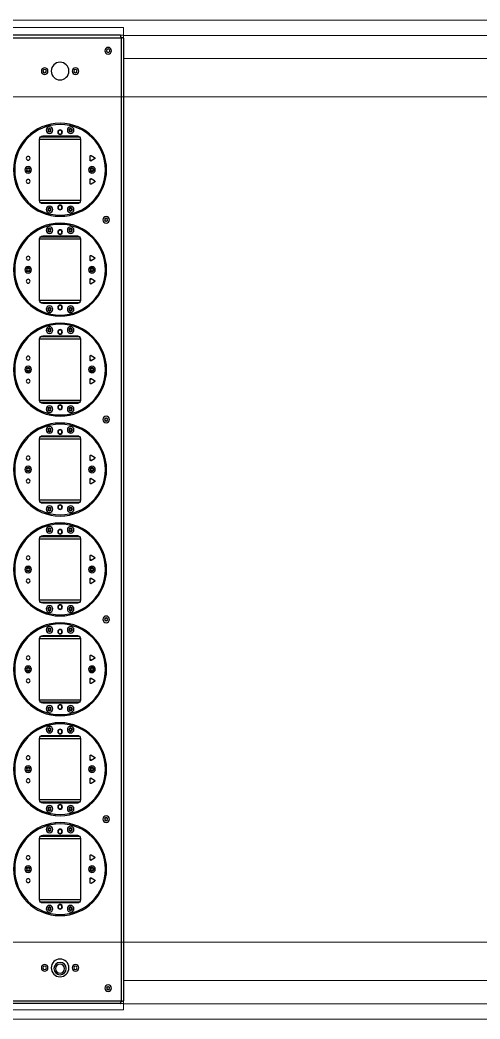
# Model space of a CAD drawing. Header units: millimetres. Extents: x 845401 to 948039, y 511594 to 550263.
# Drawn here: x 909371 to 909969, y 531292 to 532592 of the extents above; entities that cross this region are included whole.
import ezdxf

# ---------------------------------------------------------------- set-up
doc = ezdxf.new("R2010")
doc.units = ezdxf.units.MM
doc.layers.add('00', color=7, linetype='Continuous')
doc.layers.add('A-剖-0.10mm.......SECT-L01', color=255, linetype='Continuous', lineweight=18)
doc.layers.add('物流设备', color=7, linetype='Continuous', lineweight=5)

# ---------------------------------------------------------------- blocks, each defined once
blk = doc.blocks.new('1260包胶摆轮')
at = {"color": 7, "linetype": 'Continuous', "lineweight": 25}
for p, q in [((4843148.8, 879143.7), (4841955, 879143.7)), ((4843148.2, 879146.8), (4841955.6, 879146.8)), ((4843148.8, 877889.9), (4843148.8, 879143.7)), ((4843151.9, 877890.5), (4843151.9, 879143.1)), ((4843051.3, 879027.9), (4843049.7, 879029)), ((4843042.9, 879011.8), (4843042.9, 878931.8)), ((4843043.8, 879014.3), (4843095, 879014.3)), ((4843091.9, 879015.8), (4843046.9, 879015.8)), ((4843046.9, 879015.3), (4843046.9, 879015.8)), ((4843061.6, 879015.3), (4843046.9, 879015.3)), ((4843046.9, 879015.3), (4843046.9, 879014.3)), ((4843061.6, 879015.8), (4843061.6, 879015.3)), ((4843062.2, 879015.3), (4843061.6, 879015.3)), ((4843061.9, 879015.3), (4843061.9, 879014.3)), ((4843062.8, 879015.3), (4843062.2, 879015.3)), ((4843063.4, 879015.3), (4843062.8, 879015.3)), ((4843063.4, 879015.8), (4843063.4, 879015.3)), ((4843063.4, 879015.3), (4843075.4, 879015.3)), ((4843075.4, 879015.3), (4843075.4, 879015.8)), ((4843076, 879015.3), (4843075.4, 879015.3)), ((4843076.5, 879015.3), (4843076, 879015.3)), ((4843077.1, 879015.3), (4843076.5, 879015.3)), ((4843076.9, 879014.3), (4843076.9, 879015.3)), ((4843077.1, 879015.3), (4843077.1, 879015.8)), ((4843091.9, 879015.3), (4843077.1, 879015.3)), ((4843080.9, 879014.3), (4843080.9, 879015.3)), ((4843088.9, 879015.3), (4843088.9, 879014.3)), ((4843091.9, 879015.8), (4843091.9, 879015.3)), ((4843091.9, 879014.3), (4843091.9, 879015.3)), ((4843095.9, 878931.8), (4843095.9, 879011.8)), ((4843019.9, 879006.6), (4843019.9, 879003.9)), ((4843108.4, 878989.4), (4843108.4, 878984.2)), ((4843109.6, 878983.2), (4843108.4, 878984.5)), ((4843114.4, 878987.7), (4843109.9, 878990.3)), ((4843109.9, 878983.3), (4843114.4, 878985.9)), ((4843108.4, 878959.1), (4843109.6, 878960.4)), ((4843108.4, 878959.4), (4843108.4, 878954.2)), ((4843114.4, 878957.7), (4843109.9, 878960.3)), ((4843109.9, 878953.3), (4843114.4, 878955.9)), ((4843019.9, 878937), (4843019.9, 878939.7)), ((4843095, 878929.3), (4843043.8, 878929.3)), ((4843046.9, 878929.3), (4843046.9, 878928.3)), ((4843046.9, 878928.3), (4843061.6, 878928.3)), ((4843046.9, 878927.8), (4843046.9, 878928.3)), ((4843046.9, 878927.8), (4843091.9, 878927.8)), ((4843061.6, 878928.3), (4843061.6, 878927.8)), ((4843061.6, 878928.3), (4843062.2, 878928.3)), ((4843061.9, 878929.3), (4843061.9, 878928.3)), ((4843062.2, 878928.3), (4843062.8, 878928.3)), ((4843062.8, 878928.3), (4843063.4, 878928.3)), ((4843075.4, 878928.3), (4843063.4, 878928.3)), ((4843063.4, 878928.3), (4843063.4, 878927.8)), ((4843075.4, 878927.8), (4843075.4, 878928.3)), ((4843075.4, 878928.3), (4843076, 878928.3)), ((4843076, 878928.3), (4843076.5, 878928.3)), ((4843076.5, 878928.3), (4843077.1, 878928.3)), ((4843076.9, 878928.3), (4843076.9, 878929.3)), ((4843077.1, 878928.3), (4843091.9, 878928.3)), ((4843077.1, 878927.8), (4843077.1, 878928.3)), ((4843080.9, 878929.3), (4843080.9, 878928.3)), ((4843088.9, 878928.3), (4843088.9, 878929.3)), ((4843091.9, 878928.3), (4843091.9, 878929.3)), ((4843091.9, 878928.3), (4843091.9, 878927.8)), ((4843062.9, 878913.2), (4843062.9, 878911.6)), ((4843062.9, 878901.9), (4843062.9, 878900.4)), ((4843042.9, 878881.8), (4843042.9, 878801.8)), ((4843043.8, 878884.3), (4843095, 878884.3)), ((4843091.9, 878885.8), (4843046.9, 878885.8)), ((4843046.9, 878885.3), (4843046.9, 878885.8)), ((4843061.6, 878885.3), (4843046.9, 878885.3)), ((4843046.9, 878885.3), (4843046.9, 878884.3)), ((4843061.6, 878885.8), (4843061.6, 878885.3)), ((4843062.2, 878885.3), (4843061.6, 878885.3)), ((4843061.9, 878885.3), (4843061.9, 878884.3)), ((4843062.8, 878885.3), (4843062.2, 878885.3)), ((4843063.4, 878885.3), (4843062.8, 878885.3)), ((4843063.4, 878885.8), (4843063.4, 878885.3)), ((4843063.4, 878885.3), (4843075.4, 878885.3)), ((4843075.4, 878885.3), (4843075.4, 878885.8)), ((4843076, 878885.3), (4843075.4, 878885.3)), ((4843076.5, 878885.3), (4843076, 878885.3)), ((4843077.1, 878885.3), (4843076.5, 878885.3)), ((4843076.9, 878884.3), (4843076.9, 878885.3)), ((4843077.1, 878885.3), (4843077.1, 878885.8)), ((4843091.9, 878885.3), (4843077.1, 878885.3)), ((4843080.9, 878884.3), (4843080.9, 878885.3)), ((4843088.9, 878885.3), (4843088.9, 878884.3)), ((4843091.9, 878885.8), (4843091.9, 878885.3)), ((4843091.9, 878884.3), (4843091.9, 878885.3)), ((4843095.9, 878801.8), (4843095.9, 878881.8)), ((4843019.9, 878873.9), (4843019.9, 878876.6)), ((4843108.4, 878859.4), (4843108.4, 878854.2)), ((4843109.6, 878853.2), (4843108.4, 878854.5)), ((4843114.4, 878857.7), (4843109.9, 878860.3)), ((4843109.9, 878853.3), (4843114.4, 878855.9)), ((4843108.4, 878829.1), (4843109.6, 878830.4)), ((4843108.4, 878829.4), (4843108.4, 878824.2)), ((4843114.4, 878827.7), (4843109.9, 878830.3)), ((4843109.9, 878823.3), (4843114.4, 878825.9)), ((4843019.9, 878807), (4843019.9, 878809.7)), ((4843095, 878799.3), (4843043.8, 878799.3)), ((4843046.9, 878799.3), (4843046.9, 878798.3)), ((4843046.9, 878798.3), (4843061.6, 878798.3)), ((4843046.9, 878797.8), (4843046.9, 878798.3)), ((4843046.9, 878797.8), (4843091.9, 878797.8)), ((4843061.6, 878798.3), (4843061.6, 878797.8)), ((4843061.6, 878798.3), (4843062.2, 878798.3)), ((4843061.9, 878799.3), (4843061.9, 878798.3)), ((4843062.2, 878798.3), (4843062.8, 878798.3)), ((4843062.8, 878798.3), (4843063.4, 878798.3)), ((4843075.4, 878798.3), (4843063.4, 878798.3)), ((4843063.4, 878798.3), (4843063.4, 878797.8)), ((4843075.4, 878797.8), (4843075.4, 878798.3)), ((4843075.4, 878798.3), (4843076, 878798.3)), ((4843076, 878798.3), (4843076.5, 878798.3)), ((4843076.5, 878798.3), (4843077.1, 878798.3)), ((4843076.9, 878798.3), (4843076.9, 878799.3)), ((4843077.1, 878797.8), (4843077.1, 878798.3)), ((4843077.1, 878798.3), (4843091.9, 878798.3)), ((4843080.9, 878799.3), (4843080.9, 878798.3)), ((4843088.9, 878798.3), (4843088.9, 878799.3)), ((4843091.9, 878798.3), (4843091.9, 878799.3)), ((4843091.9, 878798.3), (4843091.9, 878797.8)), ((4843062.9, 878783.2), (4843062.9, 878781.6)), ((4843062.9, 878771.9), (4843062.9, 878770.4)), ((4843042.9, 878751.8), (4843042.9, 878671.8)), ((4843043.8, 878754.3), (4843095, 878754.3)), ((4843091.9, 878755.8), (4843046.9, 878755.8)), ((4843046.9, 878755.3), (4843046.9, 878755.8)), ((4843061.6, 878755.3), (4843046.9, 878755.3)), ((4843046.9, 878755.3), (4843046.9, 878754.3)), ((4843061.6, 878755.8), (4843061.6, 878755.3)), ((4843062.2, 878755.3), (4843061.6, 878755.3)), ((4843061.9, 878755.3), (4843061.9, 878754.3)), ((4843062.8, 878755.3), (4843062.2, 878755.3)), ((4843063.4, 878755.3), (4843062.8, 878755.3)), ((4843063.4, 878755.8), (4843063.4, 878755.3)), ((4843063.4, 878755.3), (4843075.4, 878755.3)), ((4843075.4, 878755.3), (4843075.4, 878755.8)), ((4843076, 878755.3), (4843075.4, 878755.3)), ((4843076.5, 878755.3), (4843076, 878755.3)), ((4843077.1, 878755.3), (4843076.5, 878755.3)), ((4843076.9, 878754.3), (4843076.9, 878755.3)), ((4843077.1, 878755.3), (4843077.1, 878755.8)), ((4843091.9, 878755.3), (4843077.1, 878755.3)), ((4843080.9, 878754.3), (4843080.9, 878755.3)), ((4843088.9, 878755.3), (4843088.9, 878754.3)), ((4843091.9, 878755.8), (4843091.9, 878755.3)), ((4843091.9, 878754.3), (4843091.9, 878755.3)), ((4843095.9, 878671.8), (4843095.9, 878751.8)), ((4843019.9, 878743.9), (4843019.9, 878746.6)), ((4843108.4, 878729.4), (4843108.4, 878724.2)), ((4843109.6, 878723.2), (4843108.4, 878724.5)), ((4843114.4, 878727.7), (4843109.9, 878730.3)), ((4843109.9, 878723.3), (4843114.4, 878725.9)), ((4843108.4, 878699.1), (4843109.6, 878700.4)), ((4843108.4, 878699.4), (4843108.4, 878694.2)), ((4843114.4, 878697.7), (4843109.9, 878700.3)), ((4843109.9, 878693.3), (4843114.4, 878695.9)), ((4843019.9, 878677), (4843019.9, 878679.7)), ((4843095, 878669.3), (4843043.8, 878669.3)), ((4843046.9, 878669.3), (4843046.9, 878668.3)), ((4843046.9, 878667.8), (4843046.9, 878668.3)), ((4843046.9, 878668.3), (4843061.6, 878668.3)), ((4843046.9, 878667.8), (4843091.9, 878667.8)), ((4843061.6, 878668.3), (4843061.6, 878667.8)), ((4843061.6, 878668.3), (4843062.2, 878668.3)), ((4843061.9, 878669.3), (4843061.9, 878668.3)), ((4843062.2, 878668.3), (4843062.8, 878668.3)), ((4843062.8, 878668.3), (4843063.4, 878668.3)), ((4843075.4, 878668.3), (4843063.4, 878668.3)), ((4843063.4, 878668.3), (4843063.4, 878667.8)), ((4843075.4, 878667.8), (4843075.4, 878668.3)), ((4843075.4, 878668.3), (4843076, 878668.3)), ((4843076, 878668.3), (4843076.5, 878668.3)), ((4843076.5, 878668.3), (4843077.1, 878668.3)), ((4843076.9, 878668.3), (4843076.9, 878669.3)), ((4843077.1, 878668.3), (4843091.9, 878668.3)), ((4843077.1, 878667.8), (4843077.1, 878668.3)), ((4843080.9, 878669.3), (4843080.9, 878668.3)), ((4843088.9, 878668.3), (4843088.9, 878669.3)), ((4843091.9, 878668.3), (4843091.9, 878669.3)), ((4843091.9, 878668.3), (4843091.9, 878667.8)), ((4843042.9, 878621.8), (4843042.9, 878541.8)), ((4843043.8, 878624.3), (4843095, 878624.3)), ((4843091.9, 878625.8), (4843046.9, 878625.8)), ((4843046.9, 878625.3), (4843046.9, 878625.8)), ((4843061.6, 878625.3), (4843046.9, 878625.3)), ((4843046.9, 878625.3), (4843046.9, 878624.3)), ((4843061.6, 878625.8), (4843061.6, 878625.3)), ((4843062.2, 878625.3), (4843061.6, 878625.3)), ((4843061.9, 878625.3), (4843061.9, 878624.3)), ((4843062.8, 878625.3), (4843062.2, 878625.3)), ((4843063.4, 878625.3), (4843062.8, 878625.3)), ((4843063.4, 878625.8), (4843063.4, 878625.3)), ((4843063.4, 878625.3), (4843075.4, 878625.3)), ((4843075.4, 878625.3), (4843075.4, 878625.8)), ((4843076, 878625.3), (4843075.4, 878625.3)), ((4843076.5, 878625.3), (4843076, 878625.3)), ((4843077.1, 878625.3), (4843076.5, 878625.3)), ((4843076.9, 878624.3), (4843076.9, 878625.3)), ((4843077.1, 878625.3), (4843077.1, 878625.8)), ((4843091.9, 878625.3), (4843077.1, 878625.3)), ((4843080.9, 878624.3), (4843080.9, 878625.3)), ((4843088.9, 878625.3), (4843088.9, 878624.3)), ((4843091.9, 878625.8), (4843091.9, 878625.3)), ((4843091.9, 878624.3), (4843091.9, 878625.3)), ((4843095.9, 878541.8), (4843095.9, 878621.8)), ((4843019.9, 878613.9), (4843019.9, 878616.6)), ((4843108.4, 878599.4), (4843108.4, 878594.2)), ((4843109.6, 878593.2), (4843108.4, 878594.5)), ((4843114.4, 878597.7), (4843109.9, 878600.3)), ((4843109.9, 878593.3), (4843114.4, 878595.9)), ((4843108.4, 878569.1), (4843109.6, 878570.4)), ((4843108.4, 878569.4), (4843108.4, 878564.2)), ((4843114.4, 878567.7), (4843109.9, 878570.3)), ((4843109.9, 878563.3), (4843114.4, 878565.9)), ((4843019.9, 878547), (4843019.9, 878549.7)), ((4843095, 878539.3), (4843043.8, 878539.3)), ((4843046.9, 878539.3), (4843046.9, 878538.3)), ((4843046.9, 878537.8), (4843046.9, 878538.3)), ((4843046.9, 878538.3), (4843061.6, 878538.3)), ((4843046.9, 878537.8), (4843091.9, 878537.8)), ((4843061.6, 878538.3), (4843061.6, 878537.8)), ((4843061.6, 878538.3), (4843062.2, 878538.3)), ((4843061.9, 878539.3), (4843061.9, 878538.3)), ((4843062.2, 878538.3), (4843062.8, 878538.3)), ((4843062.8, 878538.3), (4843063.4, 878538.3)), ((4843075.4, 878538.3), (4843063.4, 878538.3)), ((4843063.4, 878538.3), (4843063.4, 878537.8)), ((4843075.4, 878537.8), (4843075.4, 878538.3)), ((4843075.4, 878538.3), (4843076, 878538.3)), ((4843076, 878538.3), (4843076.5, 878538.3)), ((4843076.5, 878538.3), (4843077.1, 878538.3)), ((4843076.9, 878538.3), (4843076.9, 878539.3)), ((4843077.1, 878538.3), (4843091.9, 878538.3)), ((4843077.1, 878537.8), (4843077.1, 878538.3)), ((4843080.9, 878539.3), (4843080.9, 878538.3)), ((4843088.9, 878538.3), (4843088.9, 878539.3)), ((4843091.9, 878538.3), (4843091.9, 878539.3)), ((4843091.9, 878538.3), (4843091.9, 878537.8)), ((4843042.9, 878491.8), (4843042.9, 878411.8)), ((4843043.8, 878494.3), (4843095, 878494.3)), ((4843091.9, 878495.8), (4843046.9, 878495.8)), ((4843046.9, 878495.3), (4843046.9, 878495.8)), ((4843061.6, 878495.3), (4843046.9, 878495.3)), ((4843046.9, 878495.3), (4843046.9, 878494.3)), ((4843061.6, 878495.8), (4843061.6, 878495.3)), ((4843062.2, 878495.3), (4843061.6, 878495.3)), ((4843061.9, 878495.3), (4843061.9, 878494.3)), ((4843062.8, 878495.3), (4843062.2, 878495.3)), ((4843063.4, 878495.3), (4843062.8, 878495.3)), ((4843063.4, 878495.8), (4843063.4, 878495.3)), ((4843063.4, 878495.3), (4843075.4, 878495.3)), ((4843075.4, 878495.3), (4843075.4, 878495.8)), ((4843076, 878495.3), (4843075.4, 878495.3)), ((4843076.5, 878495.3), (4843076, 878495.3)), ((4843077.1, 878495.3), (4843076.5, 878495.3)), ((4843076.9, 878494.3), (4843076.9, 878495.3)), ((4843077.1, 878495.3), (4843077.1, 878495.8)), ((4843091.9, 878495.3), (4843077.1, 878495.3)), ((4843080.9, 878494.3), (4843080.9, 878495.3)), ((4843088.9, 878495.3), (4843088.9, 878494.3)), ((4843091.9, 878495.8), (4843091.9, 878495.3)), ((4843091.9, 878494.3), (4843091.9, 878495.3)), ((4843095.9, 878411.8), (4843095.9, 878491.8)), ((4843019.9, 878483.9), (4843019.9, 878486.6)), ((4843108.4, 878469.4), (4843108.4, 878464.2)), ((4843109.6, 878463.2), (4843108.4, 878464.5)), ((4843114.4, 878467.7), (4843109.9, 878470.3)), ((4843109.9, 878463.3), (4843114.4, 878465.9)), ((4843108.4, 878439.1), (4843109.6, 878440.4)), ((4843108.4, 878439.4), (4843108.4, 878434.2)), ((4843114.4, 878437.7), (4843109.9, 878440.3)), ((4843109.9, 878433.3), (4843114.4, 878435.9)), ((4843019.9, 878417), (4843019.9, 878419.7)), ((4843095, 878409.3), (4843043.8, 878409.3)), ((4843046.9, 878409.3), (4843046.9, 878408.3)), ((4843046.9, 878407.8), (4843046.9, 878408.3)), ((4843046.9, 878408.3), (4843061.6, 878408.3)), ((4843046.9, 878407.8), (4843091.9, 878407.8)), ((4843061.6, 878408.3), (4843061.6, 878407.8)), ((4843061.6, 878408.3), (4843062.2, 878408.3)), ((4843061.9, 878409.3), (4843061.9, 878408.3)), ((4843062.2, 878408.3), (4843062.8, 878408.3)), ((4843062.8, 878408.3), (4843063.4, 878408.3)), ((4843075.4, 878408.3), (4843063.4, 878408.3)), ((4843063.4, 878408.3), (4843063.4, 878407.8)), ((4843075.4, 878407.8), (4843075.4, 878408.3)), ((4843075.4, 878408.3), (4843076, 878408.3)), ((4843076, 878408.3), (4843076.5, 878408.3)), ((4843076.5, 878408.3), (4843077.1, 878408.3)), ((4843076.9, 878408.3), (4843076.9, 878409.3)), ((4843077.1, 878407.8), (4843077.1, 878408.3)), ((4843077.1, 878408.3), (4843091.9, 878408.3)), ((4843080.9, 878409.3), (4843080.9, 878408.3)), ((4843088.9, 878408.3), (4843088.9, 878409.3)), ((4843091.9, 878408.3), (4843091.9, 878409.3)), ((4843091.9, 878408.3), (4843091.9, 878407.8)), ((4843042.9, 878361.8), (4843042.9, 878281.8)), ((4843043.8, 878364.3), (4843095, 878364.3)), ((4843091.9, 878365.8), (4843046.9, 878365.8)), ((4843046.9, 878365.3), (4843046.9, 878365.8)), ((4843061.6, 878365.3), (4843046.9, 878365.3)), ((4843046.9, 878365.3), (4843046.9, 878364.3)), ((4843061.6, 878365.8), (4843061.6, 878365.3)), ((4843062.2, 878365.3), (4843061.6, 878365.3)), ((4843061.9, 878365.3), (4843061.9, 878364.3)), ((4843062.8, 878365.3), (4843062.2, 878365.3)), ((4843063.4, 878365.3), (4843062.8, 878365.3)), ((4843063.4, 878365.8), (4843063.4, 878365.3)), ((4843063.4, 878365.3), (4843075.4, 878365.3)), ((4843075.4, 878365.3), (4843075.4, 878365.8)), ((4843076, 878365.3), (4843075.4, 878365.3)), ((4843076.5, 878365.3), (4843076, 878365.3)), ((4843077.1, 878365.3), (4843076.5, 878365.3)), ((4843076.9, 878364.3), (4843076.9, 878365.3)), ((4843077.1, 878365.3), (4843077.1, 878365.8)), ((4843091.9, 878365.3), (4843077.1, 878365.3)), ((4843080.9, 878364.3), (4843080.9, 878365.3)), ((4843088.9, 878365.3), (4843088.9, 878364.3)), ((4843091.9, 878365.8), (4843091.9, 878365.3)), ((4843091.9, 878364.3), (4843091.9, 878365.3)), ((4843095.9, 878281.8), (4843095.9, 878361.8)), ((4843019.9, 878353.9), (4843019.9, 878356.6)), ((4843108.4, 878339.4), (4843108.4, 878334.2)), ((4843109.6, 878333.2), (4843108.4, 878334.5)), ((4843114.4, 878337.7), (4843109.9, 878340.3)), ((4843109.9, 878333.3), (4843114.4, 878335.9)), ((4843108.4, 878309.1), (4843109.6, 878310.4)), ((4843108.4, 878309.4), (4843108.4, 878304.2)), ((4843114.4, 878307.7), (4843109.9, 878310.3)), ((4843109.9, 878303.3), (4843114.4, 878305.9)), ((4843019.9, 878287), (4843019.9, 878289.7)), ((4843095, 878279.3), (4843043.8, 878279.3)), ((4843046.9, 878279.3), (4843046.9, 878278.3)), ((4843046.9, 878277.8), (4843046.9, 878278.3)), ((4843046.9, 878278.3), (4843061.6, 878278.3)), ((4843046.9, 878277.8), (4843091.9, 878277.8)), ((4843061.6, 878278.3), (4843061.6, 878277.8)), ((4843061.6, 878278.3), (4843062.2, 878278.3)), ((4843061.9, 878279.3), (4843061.9, 878278.3)), ((4843062.2, 878278.3), (4843062.8, 878278.3)), ((4843062.8, 878278.3), (4843063.4, 878278.3)), ((4843075.4, 878278.3), (4843063.4, 878278.3)), ((4843063.4, 878278.3), (4843063.4, 878277.8)), ((4843075.4, 878277.8), (4843075.4, 878278.3)), ((4843075.4, 878278.3), (4843076, 878278.3)), ((4843076, 878278.3), (4843076.5, 878278.3)), ((4843076.5, 878278.3), (4843077.1, 878278.3)), ((4843076.9, 878278.3), (4843076.9, 878279.3)), ((4843077.1, 878277.8), (4843077.1, 878278.3)), ((4843077.1, 878278.3), (4843091.9, 878278.3)), ((4843080.9, 878279.3), (4843080.9, 878278.3)), ((4843088.9, 878278.3), (4843088.9, 878279.3)), ((4843091.9, 878278.3), (4843091.9, 878279.3)), ((4843091.9, 878278.3), (4843091.9, 878277.8)), ((4843042.9, 878231.8), (4843042.9, 878151.8)), ((4843043.8, 878234.3), (4843095, 878234.3)), ((4843091.9, 878235.8), (4843046.9, 878235.8)), ((4843046.9, 878235.3), (4843046.9, 878235.8)), ((4843061.6, 878235.3), (4843046.9, 878235.3)), ((4843046.9, 878235.3), (4843046.9, 878234.3)), ((4843061.6, 878235.8), (4843061.6, 878235.3)), ((4843062.2, 878235.3), (4843061.6, 878235.3)), ((4843061.9, 878235.3), (4843061.9, 878234.3)), ((4843062.8, 878235.3), (4843062.2, 878235.3)), ((4843063.4, 878235.3), (4843062.8, 878235.3)), ((4843063.4, 878235.8), (4843063.4, 878235.3)), ((4843063.4, 878235.3), (4843075.4, 878235.3)), ((4843075.4, 878235.3), (4843075.4, 878235.8)), ((4843076, 878235.3), (4843075.4, 878235.3)), ((4843076.5, 878235.3), (4843076, 878235.3)), ((4843077.1, 878235.3), (4843076.5, 878235.3)), ((4843076.9, 878234.3), (4843076.9, 878235.3)), ((4843077.1, 878235.3), (4843077.1, 878235.8)), ((4843091.9, 878235.3), (4843077.1, 878235.3)), ((4843080.9, 878234.3), (4843080.9, 878235.3)), ((4843088.9, 878235.3), (4843088.9, 878234.3)), ((4843091.9, 878235.8), (4843091.9, 878235.3)), ((4843091.9, 878234.3), (4843091.9, 878235.3)), ((4843095.9, 878151.8), (4843095.9, 878231.8)), ((4843019.9, 878223.9), (4843019.9, 878226.6)), ((4843108.4, 878209.4), (4843108.4, 878204.2)), ((4843109.6, 878203.2), (4843108.4, 878204.5)), ((4843114.4, 878207.7), (4843109.9, 878210.3)), ((4843109.9, 878203.3), (4843114.4, 878205.9)), ((4843108.4, 878179.1), (4843109.6, 878180.4)), ((4843108.4, 878179.4), (4843108.4, 878174.2)), ((4843114.4, 878177.7), (4843109.9, 878180.3)), ((4843109.9, 878173.3), (4843114.4, 878175.9)), ((4843019.9, 878157), (4843019.9, 878159.7)), ((4843095, 878149.3), (4843043.8, 878149.3)), ((4843046.9, 878149.3), (4843046.9, 878148.3)), ((4843046.9, 878148.3), (4843061.6, 878148.3)), ((4843046.9, 878147.8), (4843046.9, 878148.3)), ((4843046.9, 878147.8), (4843091.9, 878147.8)), ((4843061.6, 878148.3), (4843061.6, 878147.8)), ((4843061.6, 878148.3), (4843062.2, 878148.3)), ((4843061.9, 878149.3), (4843061.9, 878148.3)), ((4843062.2, 878148.3), (4843062.8, 878148.3)), ((4843062.8, 878148.3), (4843063.4, 878148.3)), ((4843075.4, 878148.3), (4843063.4, 878148.3)), ((4843063.4, 878148.3), (4843063.4, 878147.8)), ((4843075.4, 878147.8), (4843075.4, 878148.3)), ((4843075.4, 878148.3), (4843076, 878148.3)), ((4843076, 878148.3), (4843076.5, 878148.3)), ((4843076.5, 878148.3), (4843077.1, 878148.3)), ((4843076.9, 878148.3), (4843076.9, 878149.3)), ((4843077.1, 878147.8), (4843077.1, 878148.3)), ((4843077.1, 878148.3), (4843091.9, 878148.3)), ((4843080.9, 878149.3), (4843080.9, 878148.3)), ((4843088.9, 878148.3), (4843088.9, 878149.3)), ((4843091.9, 878148.3), (4843091.9, 878149.3)), ((4843091.9, 878148.3), (4843091.9, 878147.8)), ((4843042.9, 878101.8), (4843042.9, 878021.8)), ((4843043.8, 878104.3), (4843095, 878104.3)), ((4843091.9, 878105.8), (4843046.9, 878105.8)), ((4843046.9, 878105.3), (4843046.9, 878105.8)), ((4843061.6, 878105.3), (4843046.9, 878105.3)), ((4843046.9, 878105.3), (4843046.9, 878104.3)), ((4843061.6, 878105.8), (4843061.6, 878105.3)), ((4843062.2, 878105.3), (4843061.6, 878105.3)), ((4843061.9, 878105.3), (4843061.9, 878104.3)), ((4843062.8, 878105.3), (4843062.2, 878105.3)), ((4843063.4, 878105.3), (4843062.8, 878105.3)), ((4843063.4, 878105.8), (4843063.4, 878105.3)), ((4843063.4, 878105.3), (4843075.4, 878105.3)), ((4843075.4, 878105.3), (4843075.4, 878105.8)), ((4843076, 878105.3), (4843075.4, 878105.3)), ((4843076.5, 878105.3), (4843076, 878105.3)), ((4843077.1, 878105.3), (4843076.5, 878105.3)), ((4843076.9, 878104.3), (4843076.9, 878105.3)), ((4843077.1, 878105.3), (4843077.1, 878105.8)), ((4843091.9, 878105.3), (4843077.1, 878105.3)), ((4843080.9, 878104.3), (4843080.9, 878105.3)), ((4843088.9, 878105.3), (4843088.9, 878104.3)), ((4843091.9, 878105.8), (4843091.9, 878105.3)), ((4843091.9, 878104.3), (4843091.9, 878105.3)), ((4843095.9, 878021.8), (4843095.9, 878101.8)), ((4843019.9, 878093.9), (4843019.9, 878096.6)), ((4843108.4, 878079.4), (4843108.4, 878074.2)), ((4843109.6, 878073.2), (4843108.4, 878074.5)), ((4843114.4, 878077.7), (4843109.9, 878080.3)), ((4843109.9, 878073.3), (4843114.4, 878075.9)), ((4843108.4, 878049.1), (4843109.6, 878050.4)), ((4843108.4, 878049.4), (4843108.4, 878044.2)), ((4843114.4, 878047.7), (4843109.9, 878050.3)), ((4843109.9, 878043.3), (4843114.4, 878045.9)), ((4843095, 878019.3), (4843043.8, 878019.3)), ((4843046.9, 878019.3), (4843046.9, 878018.3)), ((4843046.9, 878018.3), (4843061.6, 878018.3)), ((4843046.9, 878017.8), (4843046.9, 878018.3)), ((4843046.9, 878017.8), (4843091.9, 878017.8)), ((4843061.6, 878018.3), (4843061.6, 878017.8)), ((4843061.6, 878018.3), (4843062.2, 878018.3)), ((4843061.9, 878019.3), (4843061.9, 878018.3)), ((4843062.2, 878018.3), (4843062.8, 878018.3)), ((4843062.8, 878018.3), (4843063.4, 878018.3)), ((4843075.4, 878018.3), (4843063.4, 878018.3)), ((4843063.4, 878018.3), (4843063.4, 878017.8)), ((4843075.4, 878017.8), (4843075.4, 878018.3)), ((4843075.4, 878018.3), (4843076, 878018.3)), ((4843076, 878018.3), (4843076.5, 878018.3)), ((4843076.5, 878018.3), (4843077.1, 878018.3)), ((4843076.9, 878018.3), (4843076.9, 878019.3)), ((4843077.1, 878018.3), (4843091.9, 878018.3)), ((4843077.1, 878017.8), (4843077.1, 878018.3)), ((4843080.9, 878019.3), (4843080.9, 878018.3)), ((4843088.9, 878018.3), (4843088.9, 878019.3)), ((4843091.9, 878018.3), (4843091.9, 878019.3)), ((4843091.9, 878018.3), (4843091.9, 878017.8)), ((4841955, 877889.9), (4843148.8, 877889.9)), ((4843148.2, 877886.8), (4841955.6, 877886.8))]:
    blk.add_line(p, q, dxfattribs=at)
at = {"color": 8, "linetype": 'Continuous', "lineweight": 25}
for p, q in [((4843095.9, 879011.8), (4843042.9, 879011.8)), ((4843062.2, 879015.8), (4843062.2, 879015.3)), ((4843062.8, 879015.3), (4843062.8, 879015.8)), ((4843076, 879015.8), (4843076, 879015.3)), ((4843076.5, 879015.3), (4843076.5, 879015.8)), ((4843042.9, 878931.8), (4843095.9, 878931.8)), ((4843062.2, 878928.3), (4843062.2, 878927.8)), ((4843062.8, 878927.8), (4843062.8, 878928.3)), ((4843076, 878928.3), (4843076, 878927.8)), ((4843076.5, 878927.8), (4843076.5, 878928.3)), ((4843095.9, 878881.8), (4843042.9, 878881.8)), ((4843062.2, 878885.8), (4843062.2, 878885.3)), ((4843062.8, 878885.3), (4843062.8, 878885.8)), ((4843076, 878885.8), (4843076, 878885.3)), ((4843076.5, 878885.3), (4843076.5, 878885.8)), ((4843042.9, 878801.8), (4843095.9, 878801.8)), ((4843062.2, 878798.3), (4843062.2, 878797.8)), ((4843062.8, 878797.8), (4843062.8, 878798.3)), ((4843076, 878798.3), (4843076, 878797.8)), ((4843076.5, 878797.8), (4843076.5, 878798.3)), ((4843095.9, 878751.8), (4843042.9, 878751.8)), ((4843062.2, 878755.8), (4843062.2, 878755.3)), ((4843062.8, 878755.3), (4843062.8, 878755.8)), ((4843076, 878755.8), (4843076, 878755.3)), ((4843076.5, 878755.3), (4843076.5, 878755.8)), ((4843042.9, 878671.8), (4843095.9, 878671.8)), ((4843062.2, 878668.3), (4843062.2, 878667.8)), ((4843062.8, 878667.8), (4843062.8, 878668.3)), ((4843076, 878668.3), (4843076, 878667.8)), ((4843076.5, 878667.8), (4843076.5, 878668.3)), ((4843095.9, 878621.8), (4843042.9, 878621.8)), ((4843062.2, 878625.8), (4843062.2, 878625.3)), ((4843062.8, 878625.3), (4843062.8, 878625.8)), ((4843076, 878625.8), (4843076, 878625.3)), ((4843076.5, 878625.3), (4843076.5, 878625.8)), ((4843042.9, 878541.8), (4843095.9, 878541.8)), ((4843062.2, 878538.3), (4843062.2, 878537.8)), ((4843062.8, 878537.8), (4843062.8, 878538.3)), ((4843076, 878538.3), (4843076, 878537.8)), ((4843076.5, 878537.8), (4843076.5, 878538.3)), ((4843095.9, 878491.8), (4843042.9, 878491.8)), ((4843062.2, 878495.8), (4843062.2, 878495.3)), ((4843062.8, 878495.3), (4843062.8, 878495.8)), ((4843076, 878495.8), (4843076, 878495.3)), ((4843076.5, 878495.3), (4843076.5, 878495.8)), ((4843042.9, 878411.8), (4843095.9, 878411.8)), ((4843062.2, 878408.3), (4843062.2, 878407.8)), ((4843062.8, 878407.8), (4843062.8, 878408.3)), ((4843076, 878408.3), (4843076, 878407.8)), ((4843076.5, 878407.8), (4843076.5, 878408.3)), ((4843095.9, 878361.8), (4843042.9, 878361.8)), ((4843062.2, 878365.8), (4843062.2, 878365.3)), ((4843062.8, 878365.3), (4843062.8, 878365.8)), ((4843076, 878365.8), (4843076, 878365.3)), ((4843076.5, 878365.3), (4843076.5, 878365.8)), ((4843042.9, 878281.8), (4843095.9, 878281.8)), ((4843062.2, 878278.3), (4843062.2, 878277.8)), ((4843062.8, 878277.8), (4843062.8, 878278.3)), ((4843076, 878278.3), (4843076, 878277.8)), ((4843076.5, 878277.8), (4843076.5, 878278.3)), ((4843095.9, 878231.8), (4843042.9, 878231.8)), ((4843062.2, 878235.8), (4843062.2, 878235.3)), ((4843062.8, 878235.3), (4843062.8, 878235.8)), ((4843076, 878235.8), (4843076, 878235.3)), ((4843076.5, 878235.3), (4843076.5, 878235.8)), ((4843042.9, 878151.8), (4843095.9, 878151.8)), ((4843062.2, 878148.3), (4843062.2, 878147.8)), ((4843062.8, 878147.8), (4843062.8, 878148.3)), ((4843076, 878148.3), (4843076, 878147.8)), ((4843076.5, 878147.8), (4843076.5, 878148.3)), ((4843095.9, 878101.8), (4843042.9, 878101.8)), ((4843062.2, 878105.8), (4843062.2, 878105.3)), ((4843062.8, 878105.3), (4843062.8, 878105.8)), ((4843076, 878105.8), (4843076, 878105.3)), ((4843076.5, 878105.3), (4843076.5, 878105.8)), ((4843042.9, 878021.8), (4843095.9, 878021.8)), ((4843062.2, 878018.3), (4843062.2, 878017.8)), ((4843062.8, 878017.8), (4843062.8, 878018.3)), ((4843076, 878018.3), (4843076, 878017.8)), ((4843076.5, 878017.8), (4843076.5, 878018.3))]:
    blk.add_line(p, q, dxfattribs=at)
at = {"color": 7, "linetype": 'Continuous', "lineweight": 25, "flags": 128}
for points in [[(4843050.2, 879029.2), (4843051.5, 879028.4), (4843051.9, 879028.1)], [(4843086.9, 879028.1), (4843088, 879028.9), (4843088.5, 879029.2)], [(4843089.1, 879029), (4843088.6, 879028.7), (4843087.5, 879027.9)], [(4843056.4, 878914.3), (4843056.2, 878914), (4843055.7, 878912.9)], [(4843083.1, 878912.9), (4843082.6, 878914), (4843082.4, 878914.3)], [(4843055.7, 878900.7), (4843055.7, 878900.7), (4843056.4, 878899.3)], [(4843082.4, 878899.3), (4843083.1, 878900.7), (4843083.1, 878900.7)], [(4843056.4, 878784.3), (4843056.2, 878784), (4843055.7, 878782.9)], [(4843083.1, 878782.9), (4843082.6, 878784), (4843082.4, 878784.3)], [(4843055.7, 878770.7), (4843055.7, 878770.7), (4843056.4, 878769.3)], [(4843082.4, 878769.3), (4843083.1, 878770.7), (4843083.1, 878770.7)], [(4843056.4, 878654.3), (4843056.2, 878654), (4843055.7, 878652.9)], [(4843083.1, 878652.9), (4843082.6, 878654), (4843082.4, 878654.3)], [(4843055.7, 878640.7), (4843055.7, 878640.7), (4843056.4, 878639.3)], [(4843082.4, 878639.3), (4843083.1, 878640.7), (4843083.1, 878640.7)], [(4843056.4, 878524.3), (4843056.2, 878524), (4843055.7, 878522.9)], [(4843083.1, 878522.9), (4843082.6, 878524), (4843082.4, 878524.3)], [(4843055.7, 878510.7), (4843055.7, 878510.7), (4843056.4, 878509.3)], [(4843082.4, 878509.3), (4843083.1, 878510.7), (4843083.1, 878510.7)], [(4843056.4, 878394.3), (4843056.2, 878394), (4843055.7, 878392.9)], [(4843083.1, 878392.9), (4843082.6, 878394), (4843082.4, 878394.3)], [(4843055.7, 878380.7), (4843055.7, 878380.7), (4843056.4, 878379.3)], [(4843082.4, 878379.3), (4843083.1, 878380.7), (4843083.1, 878380.7)], [(4843056.4, 878264.3), (4843056.2, 878264), (4843055.7, 878262.9)], [(4843083.1, 878262.9), (4843082.6, 878264), (4843082.4, 878264.3)], [(4843055.7, 878250.7), (4843055.7, 878250.7), (4843056.4, 878249.3)], [(4843082.4, 878249.3), (4843083.1, 878250.7), (4843083.1, 878250.7)], [(4843056.4, 878134.3), (4843056.2, 878134), (4843055.7, 878132.9)], [(4843083.1, 878132.9), (4843082.6, 878134), (4843082.4, 878134.3)], [(4843055.7, 878120.7), (4843055.7, 878120.7), (4843056.4, 878119.3)], [(4843082.4, 878119.3), (4843083.1, 878120.7), (4843083.1, 878120.7)], [(4843056.4, 878004.3), (4843056.2, 878004), (4843055.7, 878002.9)], [(4843083.1, 878002.9), (4843082.6, 878004), (4843082.4, 878004.3)]]:
    blk.add_lwpolyline(points, dxfattribs=at)
at = {"color": 7, "linetype": 'Continuous', "lineweight": 25}
for centre, radius in [((4843131.9, 879126.8), 4.3), ((4843131.9, 879126.8), 2.03), ((4843131.9, 879126.8), 1.65), ((4843049.4, 879100.3), 4.3), ((4843049.4, 879100.3), 2.25), ((4843069.4, 879100.3), 11.5), ((4843069.4, 879101.3), 8), ((4843069.4, 879101.3), 6), ((4843089.4, 879100.3), 4.3), ((4843089.4, 879100.3), 2.25), ((4843069.4, 878971.8), 60.5), ((4843069.4, 878971.8), 59), ((4843055.6, 879023.3), 4.3), ((4843055.6, 879023.3), 2.25), ((4843055.6, 879023.3), 2.03), ((4843055.6, 879023.3), 1.65), ((4843069.4, 879020.8), 3.02), ((4843069.4, 879020.8), 2.5), ((4843083.2, 879023.3), 4.3), ((4843083.2, 879023.3), 2.25), ((4843083.2, 879023.3), 2.03), ((4843083.2, 879023.3), 1.65), ((4843027.9, 878986.8), 2.5), ((4843027.9, 878971.8), 4.3), ((4843027.9, 878971.8), 2.5), ((4843027.9, 878971.8), 1.65), ((4843110.9, 878971.8), 4.3), ((4843110.9, 878971.8), 2.5), ((4843110.9, 878971.8), 1.65), ((4843027.9, 878956.8), 2.5), ((4843055.6, 878920.3), 4.3), ((4843055.6, 878920.3), 2.25), ((4843055.6, 878920.3), 2.03), ((4843055.6, 878920.3), 1.65), ((4843069.4, 878922.8), 3.03), ((4843069.4, 878922.8), 2.5), ((4843083.2, 878920.3), 4.3), ((4843083.2, 878920.3), 2.25), ((4843083.2, 878920.3), 2.03), ((4843083.2, 878920.3), 1.65), ((4843129.4, 878906.8), 4.3), ((4843129.4, 878906.8), 2.02), ((4843129.4, 878906.8), 1.65), ((4843069.4, 878841.8), 60.5), ((4843069.4, 878841.8), 59), ((4843055.6, 878893.3), 4.3), ((4843055.6, 878893.3), 2.25), ((4843055.6, 878893.3), 2.03), ((4843055.6, 878893.3), 1.65), ((4843069.4, 878890.8), 3.03), ((4843069.4, 878890.8), 2.5), ((4843083.2, 878893.3), 4.3), ((4843083.2, 878893.3), 2.25), ((4843083.2, 878893.3), 2.03), ((4843083.2, 878893.3), 1.65), ((4843027.9, 878856.8), 2.5), ((4843027.9, 878841.8), 4.3), ((4843027.9, 878841.8), 2.5), ((4843027.9, 878841.8), 1.65), ((4843110.9, 878841.8), 4.3), ((4843110.9, 878841.8), 2.5), ((4843110.9, 878841.8), 1.65), ((4843027.9, 878826.8), 2.5), ((4843055.6, 878790.3), 4.3), ((4843055.6, 878790.3), 2.25), ((4843055.6, 878790.3), 2.03), ((4843055.6, 878790.3), 1.65), ((4843069.4, 878792.8), 3.03), ((4843069.4, 878792.8), 2.5), ((4843083.2, 878790.3), 4.3), ((4843083.2, 878790.3), 2.25), ((4843083.2, 878790.3), 2.03), ((4843083.2, 878790.3), 1.65), ((4843069.4, 878711.8), 60.5), ((4843069.4, 878711.8), 59), ((4843055.6, 878763.3), 4.3), ((4843055.6, 878763.3), 2.25), ((4843055.6, 878763.3), 2.03), ((4843055.6, 878763.3), 1.65), ((4843069.4, 878760.8), 3.02), ((4843069.4, 878760.8), 2.5), ((4843083.2, 878763.3), 4.3), ((4843083.2, 878763.3), 2.25), ((4843083.2, 878763.3), 2.03), ((4843083.2, 878763.3), 1.65), ((4843027.9, 878726.8), 2.5), ((4843027.9, 878711.8), 4.3), ((4843027.9, 878711.8), 2.5), ((4843027.9, 878711.8), 1.65), ((4843110.9, 878711.8), 4.3), ((4843110.9, 878711.8), 2.5), ((4843110.9, 878711.8), 1.65), ((4843027.9, 878696.8), 2.5), ((4843055.6, 878660.3), 4.3), ((4843055.6, 878660.3), 2.25), ((4843055.6, 878660.3), 2.03), ((4843055.6, 878660.3), 1.65), ((4843069.4, 878662.8), 3.03), ((4843069.4, 878662.8), 2.5), ((4843083.2, 878660.3), 4.3), ((4843083.2, 878660.3), 2.25), ((4843083.2, 878660.3), 2.03), ((4843083.2, 878660.3), 1.65), ((4843129.4, 878646.8), 4.3), ((4843129.4, 878646.8), 2.03), ((4843129.4, 878646.8), 1.65), ((4843069.4, 878581.8), 60.5), ((4843069.4, 878581.8), 59), ((4843055.6, 878633.3), 4.3), ((4843055.6, 878633.3), 2.25), ((4843055.6, 878633.3), 2.03), ((4843055.6, 878633.3), 1.65), ((4843069.4, 878630.8), 3.02), ((4843069.4, 878630.8), 2.5), ((4843083.2, 878633.3), 4.3), ((4843083.2, 878633.3), 2.25), ((4843083.2, 878633.3), 2.03), ((4843083.2, 878633.3), 1.65), ((4843027.9, 878596.8), 2.5), ((4843027.9, 878581.8), 4.3), ((4843027.9, 878581.8), 2.5), ((4843027.9, 878581.8), 1.65), ((4843110.9, 878581.8), 4.3), ((4843110.9, 878581.8), 2.5), ((4843110.9, 878581.8), 1.65), ((4843027.9, 878566.8), 2.5), ((4843055.6, 878530.3), 4.3), ((4843055.6, 878530.3), 2.25), ((4843055.6, 878530.3), 2.03), ((4843055.6, 878530.3), 1.65), ((4843069.4, 878532.8), 3.02), ((4843069.4, 878532.8), 2.5), ((4843083.2, 878530.3), 4.3), ((4843083.2, 878530.3), 2.25), ((4843083.2, 878530.3), 2.03), ((4843083.2, 878530.3), 1.65), ((4843069.4, 878451.8), 60.5), ((4843069.4, 878451.8), 59), ((4843055.6, 878503.3), 4.3), ((4843055.6, 878503.3), 2.25), ((4843055.6, 878503.3), 2.03), ((4843055.6, 878503.3), 1.65), ((4843069.4, 878500.8), 3.03), ((4843069.4, 878500.8), 2.5), ((4843083.2, 878503.3), 4.3), ((4843083.2, 878503.3), 2.25), ((4843083.2, 878503.3), 2.03), ((4843083.2, 878503.3), 1.65), ((4843027.9, 878466.8), 2.5), ((4843027.9, 878451.8), 4.3), ((4843027.9, 878451.8), 2.5), ((4843027.9, 878451.8), 1.65), ((4843110.9, 878451.8), 4.3), ((4843110.9, 878451.8), 2.5), ((4843110.9, 878451.8), 1.65), ((4843027.9, 878436.8), 2.5), ((4843055.6, 878400.3), 4.3), ((4843055.6, 878400.3), 2.25), ((4843055.6, 878400.3), 2.03), ((4843055.6, 878400.3), 1.65), ((4843069.4, 878402.8), 3.03), ((4843069.4, 878402.8), 2.5), ((4843083.2, 878400.3), 4.3), ((4843083.2, 878400.3), 2.25), ((4843083.2, 878400.3), 2.03), ((4843083.2, 878400.3), 1.65), ((4843129.4, 878386.8), 4.3), ((4843129.4, 878386.8), 2.03), ((4843129.4, 878386.8), 1.65), ((4843069.4, 878321.8), 60.5), ((4843069.4, 878321.8), 59), ((4843055.6, 878373.3), 4.3), ((4843055.6, 878373.3), 2.25), ((4843055.6, 878373.3), 2.03), ((4843055.6, 878373.3), 1.65), ((4843069.4, 878370.8), 3.03), ((4843069.4, 878370.8), 2.5), ((4843083.2, 878373.3), 4.3), ((4843083.2, 878373.3), 2.25), ((4843083.2, 878373.3), 2.03), ((4843083.2, 878373.3), 1.65), ((4843027.9, 878336.8), 2.5), ((4843027.9, 878321.8), 4.3), ((4843027.9, 878321.8), 2.5), ((4843027.9, 878321.8), 1.65), ((4843110.9, 878321.8), 4.3), ((4843110.9, 878321.8), 2.5), ((4843110.9, 878321.8), 1.65), ((4843027.9, 878306.8), 2.5), ((4843055.6, 878270.3), 4.3), ((4843055.6, 878270.3), 2.25), ((4843055.6, 878270.3), 2.03), ((4843055.6, 878270.3), 1.65), ((4843069.4, 878272.8), 3.03), ((4843069.4, 878272.8), 2.5), ((4843083.2, 878270.3), 4.3), ((4843083.2, 878270.3), 2.25), ((4843083.2, 878270.3), 2.03), ((4843083.2, 878270.3), 1.65), ((4843069.4, 878191.8), 60.5), ((4843069.4, 878191.8), 59), ((4843055.6, 878243.3), 4.3), ((4843055.6, 878243.3), 2.25), ((4843055.6, 878243.3), 2.02), ((4843055.6, 878243.3), 1.65), ((4843069.4, 878240.8), 3.03), ((4843069.4, 878240.8), 2.5), ((4843083.2, 878243.3), 4.3), ((4843083.2, 878243.3), 2.25), ((4843083.2, 878243.3), 2.02), ((4843083.2, 878243.3), 1.65), ((4843027.9, 878206.8), 2.5), ((4843027.9, 878191.8), 4.3), ((4843027.9, 878191.8), 2.5), ((4843027.9, 878191.8), 1.65), ((4843110.9, 878191.8), 4.3), ((4843110.9, 878191.8), 2.5), ((4843110.9, 878191.8), 1.65), ((4843027.9, 878176.8), 2.5), ((4843055.6, 878140.3), 4.3), ((4843055.6, 878140.3), 2.25), ((4843055.6, 878140.3), 2.03), ((4843055.6, 878140.3), 1.65), ((4843069.4, 878142.8), 3.03), ((4843069.4, 878142.8), 2.5), ((4843083.2, 878140.3), 4.3), ((4843083.2, 878140.3), 2.25), ((4843083.2, 878140.3), 2.03), ((4843083.2, 878140.3), 1.65), ((4843129.4, 878126.8), 4.3), ((4843129.4, 878126.8), 2.03), ((4843129.4, 878126.8), 1.65), ((4843069.4, 878061.8), 60.5), ((4843069.4, 878061.8), 59), ((4843055.6, 878113.3), 4.3), ((4843055.6, 878113.3), 2.25), ((4843055.6, 878113.3), 2.03), ((4843055.6, 878113.3), 1.65), ((4843069.4, 878110.8), 3.02), ((4843069.4, 878110.8), 2.5), ((4843083.2, 878113.3), 4.3), ((4843083.2, 878113.3), 2.25), ((4843083.2, 878113.3), 2.03), ((4843083.2, 878113.3), 1.65), ((4843027.9, 878076.8), 2.5), ((4843027.9, 878061.8), 4.3), ((4843027.9, 878061.8), 2.5), ((4843027.9, 878061.8), 1.65), ((4843110.9, 878061.8), 4.3), ((4843110.9, 878061.8), 2.5), ((4843110.9, 878061.8), 1.65), ((4843027.9, 878046.8), 2.5), ((4843055.6, 878010.3), 4.3), ((4843055.6, 878010.3), 2.25), ((4843055.6, 878010.3), 2.03), ((4843055.6, 878010.3), 1.65), ((4843069.4, 878012.8), 3.03), ((4843069.4, 878012.8), 2.5), ((4843083.2, 878010.3), 4.3), ((4843083.2, 878010.3), 2.25), ((4843083.2, 878010.3), 2.03), ((4843083.2, 878010.3), 1.65), ((4843069.4, 877933.3), 11.5), ((4843049.4, 877933.3), 4.3), ((4843049.4, 877933.3), 2.25), ((4843089.4, 877933.3), 4.3), ((4843089.4, 877933.3), 2.25), ((4843131.9, 877906.8), 4.3), ((4843131.9, 877906.8), 2.25)]:
    blk.add_circle(centre, radius, dxfattribs=at)
for centre, radius, start, end in [((4843069.4, 879057.3), 26, 256.6579, 283.3421), ((4843069.4, 879057.3), 25.5, 260.4644, 279.5356), ((4843046.9, 879011.8), 4, 90, 180), ((4843091.9, 879011.8), 4, 0, 90), ((4843109.4, 878989.4), 1, 60, 180), ((4843109.4, 878984.2), 1, 180, 300), ((4843113.9, 878986.8), 1, 300, 60), ((4843109.4, 878959.4), 1, 60, 180), ((4843109.4, 878954.2), 1, 180, 300), ((4843113.9, 878956.8), 1, 300, 60), ((4843046.9, 878931.8), 4, 180, 270), ((4843091.9, 878931.8), 4, 270, 0), ((4843046.9, 878881.8), 4, 90, 180), ((4843091.9, 878881.8), 4, 0, 90), ((4843109.4, 878859.4), 1, 60, 180), ((4843109.4, 878854.2), 1, 180, 300), ((4843113.9, 878856.8), 1, 300, 60), ((4843109.4, 878829.4), 1, 60, 180), ((4843109.4, 878824.2), 1, 180, 300), ((4843113.9, 878826.8), 1, 300, 60), ((4843046.9, 878801.8), 4, 180, 270), ((4843091.9, 878801.8), 4, 270, 0), ((4843046.9, 878751.8), 4, 90, 180), ((4843091.9, 878751.8), 4, 0, 90), ((4843109.4, 878729.4), 1, 60, 180), ((4843109.4, 878724.2), 1, 180, 300), ((4843113.9, 878726.8), 1, 300, 60), ((4843109.4, 878699.4), 1, 60, 180), ((4843109.4, 878694.2), 1, 180, 300), ((4843113.9, 878696.8), 1, 300, 60), ((4843046.9, 878671.8), 4, 180, 270), ((4843091.9, 878671.8), 4, 270, 0), ((4843046.9, 878621.8), 4, 90, 180), ((4843091.9, 878621.8), 4, 0, 90), ((4843109.4, 878599.4), 1, 60, 180), ((4843109.4, 878594.2), 1, 180, 300), ((4843113.9, 878596.8), 1, 300, 60), ((4843109.4, 878569.4), 1, 60, 180), ((4843109.4, 878564.2), 1, 180, 300), ((4843113.9, 878566.8), 1, 300, 60), ((4843046.9, 878541.8), 4, 180, 270), ((4843091.9, 878541.8), 4, 270, 0), ((4843046.9, 878491.8), 4, 90, 180), ((4843091.9, 878491.8), 4, 0, 90), ((4843109.4, 878469.4), 1, 60, 180), ((4843109.4, 878464.2), 1, 180, 300), ((4843113.9, 878466.8), 1, 300, 60), ((4843109.4, 878439.4), 1, 60, 180), ((4843109.4, 878434.2), 1, 180, 300), ((4843113.9, 878436.8), 1, 300, 60), ((4843046.9, 878411.8), 4, 180, 270), ((4843091.9, 878411.8), 4, 270, 0), ((4843046.9, 878361.8), 4, 90, 180), ((4843091.9, 878361.8), 4, 0, 90), ((4843109.4, 878339.4), 1, 60, 180), ((4843109.4, 878334.2), 1, 180, 300), ((4843113.9, 878336.8), 1, 300, 60), ((4843109.4, 878309.4), 1, 60, 180), ((4843109.4, 878304.2), 1, 180, 300), ((4843113.9, 878306.8), 1, 300, 60), ((4843046.9, 878281.8), 4, 180, 270), ((4843091.9, 878281.8), 4, 270, 0), ((4843046.9, 878231.8), 4, 90, 180), ((4843091.9, 878231.8), 4, 0, 90), ((4843109.4, 878209.4), 1, 60, 180), ((4843109.4, 878204.2), 1, 180, 300), ((4843113.9, 878206.8), 1, 300, 60), ((4843109.4, 878179.4), 1, 60, 180), ((4843109.4, 878174.2), 1, 180, 300), ((4843113.9, 878176.8), 1, 300, 60), ((4843046.9, 878151.8), 4, 180, 270), ((4843091.9, 878151.8), 4, 270, 0), ((4843046.9, 878101.8), 4, 90, 180), ((4843091.9, 878101.8), 4, 0, 90), ((4843109.4, 878079.4), 1, 60, 180), ((4843109.4, 878074.2), 1, 180, 300), ((4843113.9, 878076.8), 1, 300, 60), ((4843109.4, 878049.4), 1, 60, 180), ((4843109.4, 878044.2), 1, 180, 300), ((4843113.9, 878046.8), 1, 300, 60), ((4843046.9, 878021.8), 4, 180, 270), ((4843091.9, 878021.8), 4, 270, 0)]:
    blk.add_arc(centre, radius, start, end, dxfattribs=at)
for points, knots in [([(4843148.2, 879146.8), (4843148.2, 879146.8), (4843148.3, 879146.7), (4843148.4, 879146.2), (4843148.6, 879145.4), (4843148.7, 879144.5), (4843148.8, 879143.9), (4843148.8, 879143.7)], [0, 0, 0, 0, 0.216378, 0.432755, 0.64912, 0.865484, 1, 1, 1, 1]), ([(4843148.8, 879143.7), (4843149.1, 879143.7), (4843149.8, 879143.6), (4843150.8, 879143.4), (4843151.5, 879143.3), (4843151.8, 879143.2), (4843151.9, 879143.1), (4843151.9, 879143.1)], [0, 0, 0, 0, 0.216378, 0.432755, 0.64912, 0.865484, 1, 1, 1, 1]), ([(4843148.8, 877889.9), (4843148.8, 877889.8), (4843148.8, 877889.6), (4843148.7, 877889.4), (4843148.7, 877889.1), (4843148.7, 877888.9), (4843148.6, 877888.6), (4843148.6, 877888.4), (4843148.6, 877888.2), (4843148.5, 877887.9), (4843148.5, 877887.7), (4843148.4, 877887.5), (4843148.4, 877887.3), (4843148.3, 877887.1), (4843148.3, 877887), (4843148.3, 877886.9), (4843148.2, 877886.8), (4843148.2, 877886.8), (4843148.2, 877886.8), (4843148.2, 877886.8)], [0, 0, 0, 0, 0.053166, 0.106702, 0.161402, 0.216504, 0.26967, 0.323206, 0.377906, 0.433008, 0.486171, 0.594304, 0.649403, 0.702566, 0.810698, 0.865797, 0.899124, 0.966213, 1, 1, 1, 1]), ([(4843151.9, 877890.5), (4843151.8, 877890.5), (4843151.8, 877890.4), (4843151.2, 877890.2), (4843150.4, 877890.1), (4843149.6, 877890), (4843149, 877889.9), (4843148.8, 877889.9)], [0, 0, 0, 0, 0.216378, 0.432755, 0.64912, 0.865484, 1, 1, 1, 1])]:
    blk.add_open_spline(points, degree=3, knots=knots, dxfattribs=at)
blk = doc.blocks.new('小盘摆轮加过渡板')
at = {"layer": 'A-剖-0.10mm.......SECT-L01', "color": 4}
for points in [[(735451.3, 342660.6), (734251.3, 342660.6), (734251.3, 341382.6), (735451.3, 341382.6)], [(735451.3, 342650.6), (734251.3, 342650.6), (734251.3, 341390.6), (735451.3, 341390.6)]]:
    blk.add_lwpolyline(points, close=True, dxfattribs=at)
at = {"layer": 'A-剖-0.10mm.......SECT-L01', "color": 1, "xscale": -1, "rotation": 180}
blk.add_blockref('1260包胶摆轮', (-4107700.6, 1220537.4), dxfattribs=at)
blk = doc.blocks.new('*U100573')
at = {"color": 1}
blk.add_lwpolyline([(0, -630), (2300, -630), (2300, 630), (0, 630)], close=True, dxfattribs=at)
at = {"color": 4}
blk.add_lwpolyline([(0, -600), (2300, -600), (2300, 600), (0, 600)], close=True, dxfattribs=at)
for tag, p in [('设备编号', (485.2, 55.3)), ('设备高度', (489.7, -155.6))]:
    blk.add_attdef(tag, p, '', height=100)
at = {"flags": 1}
blk.add_attdef('设备类型', (12864.6, -37.1), '', height=100, dxfattribs=at)
blk = doc.blocks.new('C线')
blk.add_blockref('小盘摆轮加过渡板', (255923.7, 128759, -3.6))
at = {"layer": '物流设备', "color": 0, "xscale": -1}
blk.add_blockref('*U100573', (993675, 470779.5, -144.4), dxfattribs=at)
blk = doc.blocks.new('BC线平台')
at = {"layer": 'A-剖-0.10mm.......SECT-L01', "color": 2, "elevation": 1}
for points in [[(776874.5, 364450.4), (808174.1, 364450.5), (808174.1, 364550.5), (776874.5, 364550.4)], [(776874.5, 363350.4), (808174.1, 363350.4), (808174.1, 363250.4), (776874.5, 363250.4)]]:
    blk.add_lwpolyline(points, close=True, dxfattribs=at)

msp = doc.modelspace()

# ---------------------------------------------------------------- block references
at = {"layer": '00'}
for name, p in [('BC线平台', (120688.3, 168041.3, -1)), ('C线', (-81869.8, 61162.2))]:
    msp.add_blockref(name, p, dxfattribs=at)

doc.saveas('drawing.dxf')
